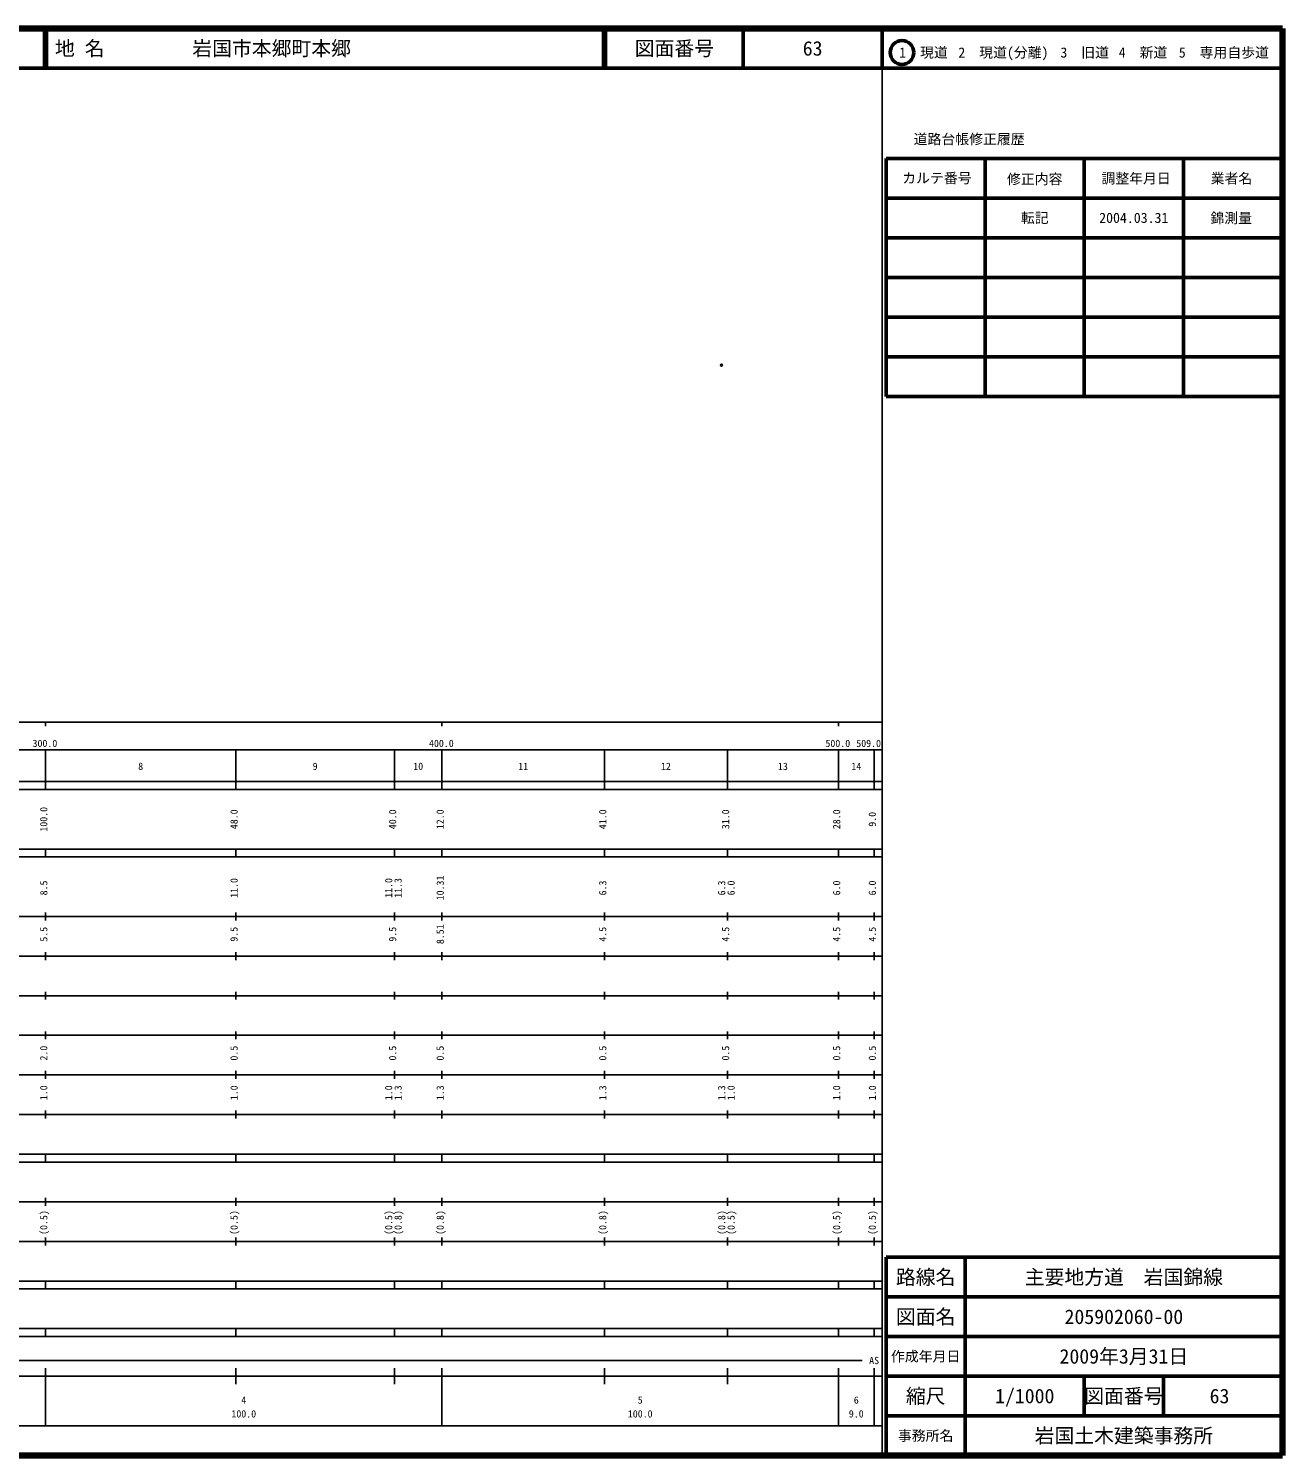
# Model space of a CAD drawing. Units: millimetres on the paper. Extents: x 40 to 680, y 20 to 380.
# Drawn here: x 363.7 to 680, y 20 to 380 of the extents above; entities that cross this region are included whole.
import ezdxf
from ezdxf.enums import TextEntityAlignment as Align

# ---------------------------------------------------------------- set-up
doc = ezdxf.new("R2010")
doc.units = ezdxf.units.MM
doc.header["$PDMODE"] = 32
doc.header["$PDSIZE"] = 0.5
doc.layers.add('M-OTRS', color=6, linetype='Continuous')
doc.layers.add('M-TTL-TXT', color=7, linetype='Continuous')
for name, color, linetype, lineweight in [('M-TTL', 2, 'Continuous', 140), ('M-TTL-BAND', 7, 'Continuous', 25), ('M-TTL-FRAM', 2, 'Continuous', 50), ('M-TTL-LINE', 7, 'Continuous', 50)]:
    doc.layers.add(name, color=color, linetype=linetype, lineweight=lineweight)
doc.styles.add('ＭＳ ゴシック', font='')
doc.styles.get('ＭＳ ゴシック').set_extended_font_data('MS Gothic')

msp = doc.modelspace()

# ---------------------------------------------------------------- linework, layer by layer
at = {"layer": 'M-OTRS'}
msp.add_point((538.488, 295.08), dxfattribs=at)
at = {"layer": 'M-TTL'}
for p, q in [((680, 380), (40, 380)), ((680, 20), (680, 380)), ((40, 20), (680, 20))]:
    msp.add_line(p, q, dxfattribs=at)
at = {"layer": 'M-TTL-BAND'}
for p, q in [((579, 20), (579, 370)), ((40, 205), (579, 205)), ((368, 205), (368, 204)), ((468, 205), (468, 204)), ((568, 205), (568, 204)), ((68, 198), (579, 198)), ((368, 188), (368, 198)), ((416, 188), (416, 198)), ((456, 188), (456, 198)), ((468, 188), (468, 198)), ((509, 188), (509, 198)), ((540, 188), (540, 198)), ((568, 188), (568, 198)), ((577, 188), (577, 198)), ((40, 190), (579, 190)), ((40, 188), (579, 188)), ((40, 173), (579, 173)), ((368, 171), (368, 173)), ((416, 171), (416, 173)), ((456, 171), (456, 173)), ((468, 171), (468, 173)), ((509, 171), (509, 173)), ((540, 171), (540, 173)), ((568, 171), (568, 173)), ((577, 171), (577, 173)), ((40, 171), (579, 171)), ((40, 156), (579, 156)), ((368, 155), (368, 157)), ((416, 155), (416, 157)), ((456, 155), (456, 157)), ((468, 155), (468, 157)), ((509, 155), (509, 157)), ((540, 155), (540, 157)), ((568, 155), (568, 157)), ((577, 155), (577, 157)), ((46, 146), (579, 146)), ((368, 145), (368, 147)), ((416, 145), (416, 147)), ((456, 145), (456, 147)), ((468, 145), (468, 147)), ((509, 145), (509, 147)), ((540, 145), (540, 147)), ((568, 145), (568, 147)), ((577, 145), (577, 147)), ((368, 135), (368, 137)), ((416, 135), (416, 137)), ((456, 135), (456, 137)), ((468, 135), (468, 137)), ((509, 135), (509, 137)), ((540, 135), (540, 137)), ((568, 135), (568, 137)), ((577, 135), (577, 137)), ((52, 136), (579, 136)), ((46, 126), (579, 126)), ((368, 125), (368, 127)), ((416, 125), (416, 127)), ((456, 125), (456, 127)), ((468, 125), (468, 127)), ((509, 125), (509, 127)), ((540, 125), (540, 127)), ((568, 125), (568, 127)), ((577, 125), (577, 127)), ((52, 116), (579, 116)), ((368, 115), (368, 117)), ((416, 115), (416, 117)), ((456, 115), (456, 117)), ((468, 115), (468, 117)), ((509, 115), (509, 117)), ((540, 115), (540, 117)), ((568, 115), (568, 117)), ((577, 115), (577, 117)), ((46, 106), (579, 106)), ((368, 105), (368, 107)), ((416, 105), (416, 107)), ((456, 105), (456, 107)), ((468, 105), (468, 107)), ((509, 105), (509, 107)), ((540, 105), (540, 107)), ((568, 105), (568, 107)), ((577, 105), (577, 107)), ((40, 96), (579, 96)), ((40, 94), (579, 94)), ((368, 94), (368, 96)), ((416, 94), (416, 96)), ((456, 94), (456, 96)), ((468, 94), (468, 96)), ((509, 94), (509, 96)), ((540, 94), (540, 96)), ((568, 94), (568, 96)), ((577, 94), (577, 96)), ((49, 84), (579, 84)), ((368, 83), (368, 85)), ((416, 83), (416, 85)), ((456, 83), (456, 85)), ((468, 83), (468, 85)), ((509, 83), (509, 85)), ((540, 83), (540, 85)), ((568, 83), (568, 85)), ((577, 83), (577, 85)), ((40, 74), (579, 74)), ((368, 73), (368, 75)), ((416, 73), (416, 75)), ((456, 73), (456, 75)), ((468, 73), (468, 75)), ((509, 73), (509, 75)), ((540, 73), (540, 75)), ((568, 73), (568, 75)), ((577, 73), (577, 75)), ((40, 64), (579, 64)), ((40, 62), (579, 62)), ((368, 62), (368, 64)), ((416, 62), (416, 64)), ((456, 62), (456, 64)), ((468, 62), (468, 64)), ((509, 62), (509, 64)), ((540, 62), (540, 64)), ((568, 62), (568, 64)), ((577, 62), (577, 64)), ((40, 52), (579, 52)), ((368, 50), (368, 52)), ((416, 50), (416, 52)), ((456, 50), (456, 52)), ((468, 50), (468, 52)), ((509, 50), (509, 52)), ((540, 50), (540, 52)), ((568, 50), (568, 52)), ((577, 50), (577, 52)), ((40, 50), (579, 50)), ((189.5, 44), (574, 44)), ((40, 40), (579, 40)), ((368, 27.5), (368, 42)), ((416, 38), (416, 42)), ((456, 38), (456, 42)), ((468, 27.5), (468, 42)), ((509, 38), (509, 42)), ((540, 38), (540, 42)), ((568, 27.5), (568, 42)), ((577, 27.5), (577, 42)), ((68, 27.5), (579, 27.5))]:
    msp.add_line(p, q, dxfattribs=at)
at = {"layer": 'M-TTL-FRAM'}
for p, q in [((580, 347.197), (580, 287.197)), ((580, 347.197), (680, 347.197)), ((580, 287.197), (680, 287.197)), ((680, 70), (580, 70)), ((580, 70), (580, 20))]:
    msp.add_line(p, q, dxfattribs=at)
at = {"layer": 'M-TTL-LINE'}
for p, q in [((367.75, 380), (367.75, 370)), ((368.25, 380), (368.25, 370)), ((508.747, 380), (508.747, 370)), ((509.247, 380), (509.247, 370)), ((543.997, 380), (543.997, 370)), ((579, 380), (579, 370)), ((40, 370), (680, 370)), ((605, 347.197), (605, 287.197)), ((630, 347.197), (630, 287.197)), ((655, 347.197), (655, 287.197)), ((580, 337.197), (680, 337.197)), ((580, 327.197), (680, 327.197)), ((580, 317.197), (680, 317.197)), ((580, 307.197), (680, 307.197)), ((580, 297.197), (680, 297.197)), ((600, 70), (600, 20)), ((680, 60), (580, 60)), ((680, 50), (580, 50)), ((680, 40), (580, 40)), ((630, 40), (630, 30)), ((650, 40), (650, 30)), ((680, 30), (580, 30))]:
    msp.add_line(p, q, dxfattribs=at)
msp.add_circle((584.031, 373.958), 3, dxfattribs=at)

# ---------------------------------------------------------------- texts
at = {"layer": 'M-TTL-BAND', "style": 'ＭＳ ゴシック'}
for s, p in [('300.0', (367.844, 198.195)), ('400.0', (467.844, 198.195)), ('500.0', (567.844, 198.195)), ('509.0', (575.617, 198.195)), ('8', (392, 192.405)), ('9', (436, 192.405)), ('10', (462, 192.405)), ('11', (488.5, 192.405)), ('12', (524.5, 192.405)), ('13', (554, 192.405)), ('14', (572.5, 192.405)), ('AS', (577, 42.5)), ('4', (418, 32.523)), ('5', (518, 32.523)), ('6', (572.5, 32.523)), ('100.0', (418, 29.033)), ('100.0', (518, 29.033)), ('9.0', (572.5, 29.033))]:
    msp.add_text(s, height=1.833, dxfattribs=at).set_placement(p, align=Align.BOTTOM_CENTER)
for s, p in [('100.0', (369, 180.5)), ('48.0', (417, 180.5)), ('40.0', (457, 180.5)), ('12.0', (469, 180.5)), ('41.0', (510, 180.5)), ('31.0', (541, 180.5)), ('28.0', (569, 180.5)), ('9.0', (578, 180.5)), ('10.31', (469, 163.174)), ('8.5', (369, 163.174)), ('11.0', (417, 163.174)), ('11.0', (456, 163.174)), ('11.3', (458.37, 163.174)), ('6.3', (510, 163.174)), ('6.3', (540, 163.174)), ('6.0', (542.37, 163.174)), ('6.0', (569, 163.174)), ('6.0', (578, 163.174)), ('5.5', (369, 151.5)), ('9.5', (417, 151.5)), ('9.5', (457, 151.5)), ('8.51', (469, 151.5)), ('4.5', (510, 151.5)), ('4.5', (541, 151.5)), ('4.5', (569, 151.5)), ('4.5', (578, 151.5)), ('2.0', (369, 121.5)), ('0.5', (417, 121.5)), ('0.5', (457, 121.5)), ('0.5', (469, 121.5)), ('0.5', (510, 121.5)), ('0.5', (541, 121.5)), ('0.5', (569, 121.5)), ('0.5', (578, 121.5)), ('1.0', (369, 111.5)), ('1.0', (417, 111.5)), ('1.0', (456, 111.5)), ('1.3', (458.37, 111.5)), ('1.3', (469, 111.5)), ('1.3', (510, 111.5)), ('1.3', (540, 111.5)), ('1.0', (542.37, 111.5)), ('1.0', (569, 111.5)), ('1.0', (578, 111.5)), ('(0.5)', (369, 78.764)), ('(0.5)', (417, 78.764)), ('(0.5)', (456, 78.764)), ('(0.8)', (458.37, 78.764)), ('(0.8)', (469, 78.764)), ('(0.8)', (510, 78.764)), ('(0.8)', (540, 78.764)), ('(0.5)', (542.37, 78.764)), ('(0.5)', (569, 78.764)), ('(0.5)', (578, 78.764))]:
    msp.add_text(s, height=1.833, rotation=90, dxfattribs=at).set_placement(p, align=Align.BOTTOM_CENTER)
at = {"layer": 'M-TTL-TXT', "style": 'ＭＳ ゴシック'}
for s, p in [('地 名', (370.38, 375)), ('岩国市本郷町本郷', (405.024, 375))]:
    msp.add_text(s, height=3.666, dxfattribs=at).set_placement(p, align=Align.MIDDLE_LEFT)
for s, height, p in [('図面番号', 3.666, (526.622, 375)), ('63', 3.666, (561.497, 375)), ('1\u3000現道', 2.566, (589.448, 373.958)), ('2\u3000現道(分離)', 2.566, (609.619, 373.958)), ('3\u3000旧道', 2.566, (630.121, 373.958)), ('4\u3000新道', 2.566, (644.824, 373.958)), ('5\u3000専用自歩道', 2.566, (665.228, 373.958)), ('道路台帳修正履歴', 2.566, (600.968, 352.113)), ('カルテ番号', 2.566, (592.839, 342.277)), ('修正内容', 2.566, (617.509, 342.023)), ('調整年月日', 2.566, (643.089, 342.197)), ('業者名', 2.566, (667.134, 342.197)), ('転記', 2.566, (617.5, 332.245)), ('2004.03.31', 2.566, (642.5, 332.245)), ('錦測量', 2.566, (667.077, 332.189)), ('路線名', 3.666, (590, 65)), ('路線名', 3.666, (590, 65)), ('主要地方道\u3000岩国錦線', 3.666, (640, 65)), ('図面名', 3.666, (590, 55)), ('図面名', 3.666, (590, 55)), ('205902060-00', 3.666, (640, 55)), ('2009年3月31日', 3.666, (640, 45)), ('作成年月日', 2.566, (590, 45)), ('作成年月日', 2.566, (590, 45)), ('縮尺', 3.666, (590, 35)), ('縮尺', 3.666, (590, 35)), ('1/1000', 3.666, (615, 35)), ('図面番号', 3.666, (640, 35)), ('図面番号', 3.666, (640, 35)), ('63', 3.666, (664.125, 35)), ('事務所名', 2.566, (590, 25)), ('事務所名', 2.566, (590, 25)), ('岩国土木建築事務所', 3.666, (640, 25))]:
    msp.add_text(s, height=height, dxfattribs=at).set_placement(p, align=Align.MIDDLE_CENTER)

doc.saveas('drawing.dxf')
